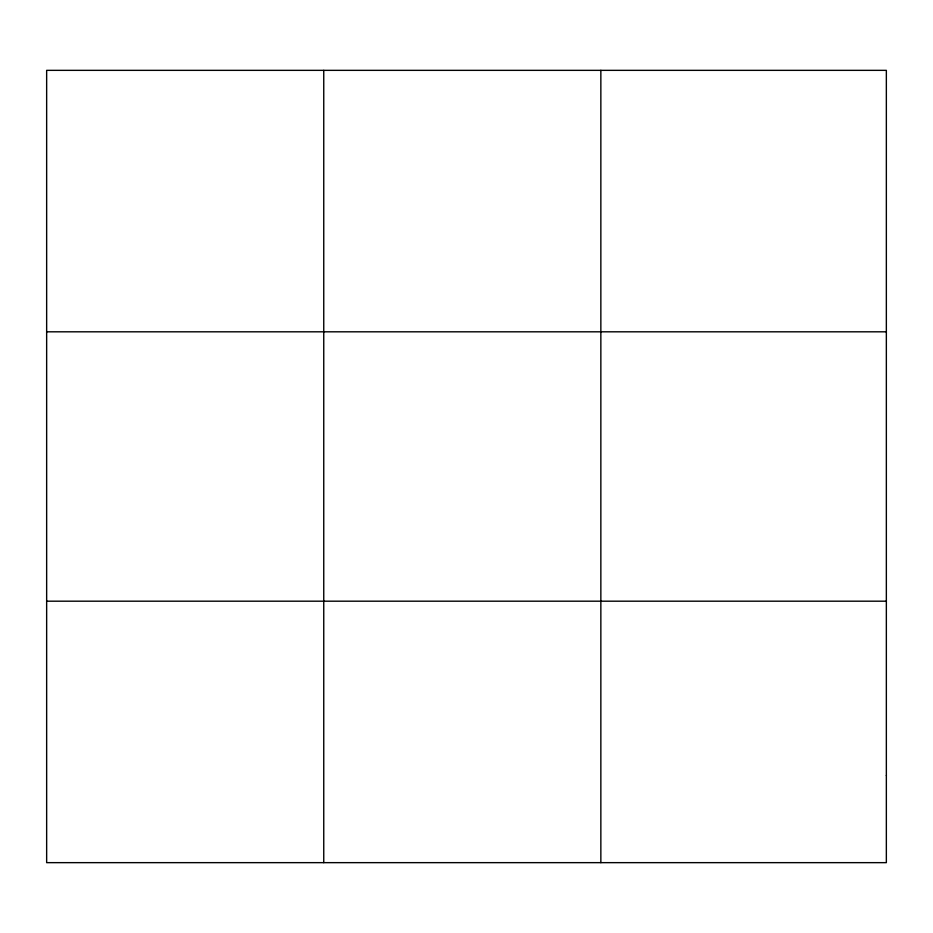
<?xml version="1.0" encoding="UTF-8"?>
<svg xmlns="http://www.w3.org/2000/svg" width="933" height="933" viewBox="0 0 933 933"><rect width="100%" height="100%" fill="white"/><g stroke="black" fill="none" stroke-linecap="round" stroke-linejoin="round"><path stroke-width="1.4" d="M323.751 70.348L323.751 862.652M600.852 70.348L600.852 862.652M46.65 331.81L886.35 331.81M46.65 601.19L886.35 601.19M886.35 775.498L886.35 862.652L46.65 862.652L46.65 70.348L886.35 70.348L886.35 775.498"/></g></svg>
